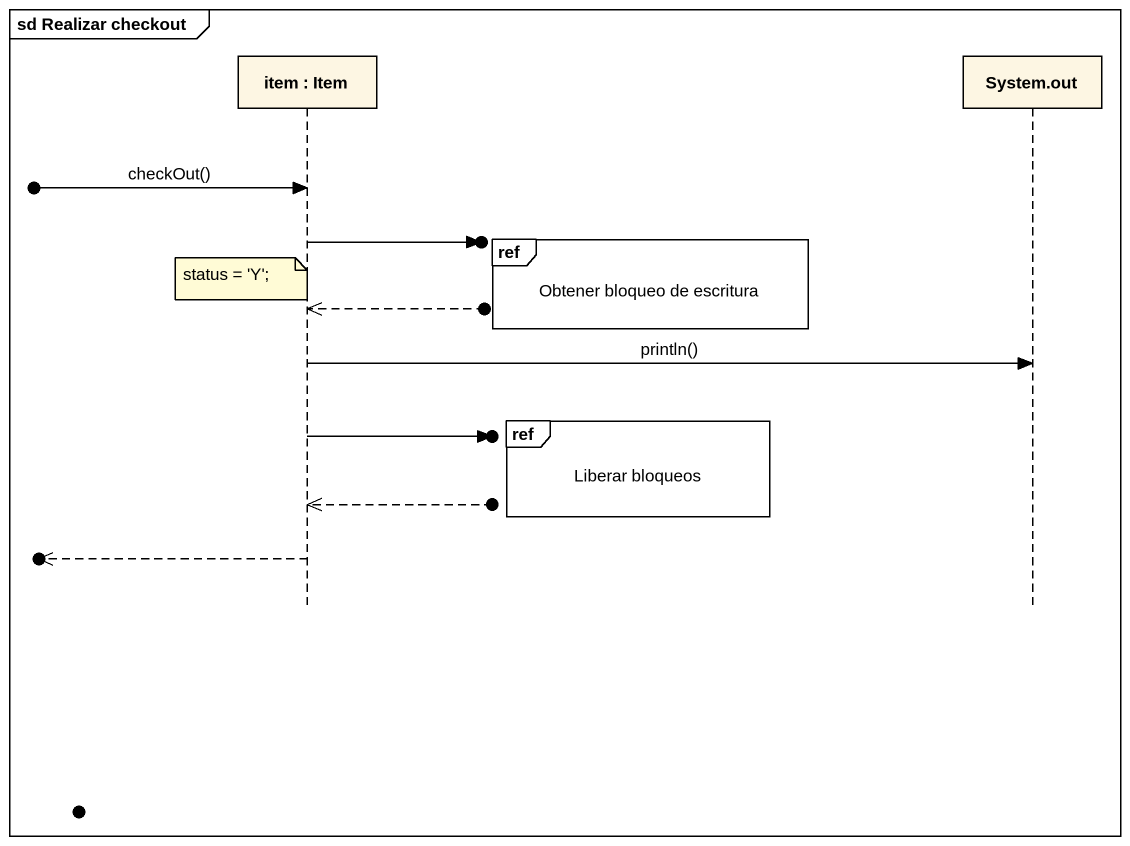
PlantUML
@startuml
mainframe sd Realizar checkout
hide footbox
participant "item : Item" as item
participant "System.out" as System_out

[o-> item : checkOut()
ref over item : Obtener bloqueo de escritura
item ->o]
note over item : status = 'Y';
item <<--o]
item -> System_out : println()
ref over item : Liberar bloqueos
item ->o]
item <<--o]
[o<<-- item
@enduml
